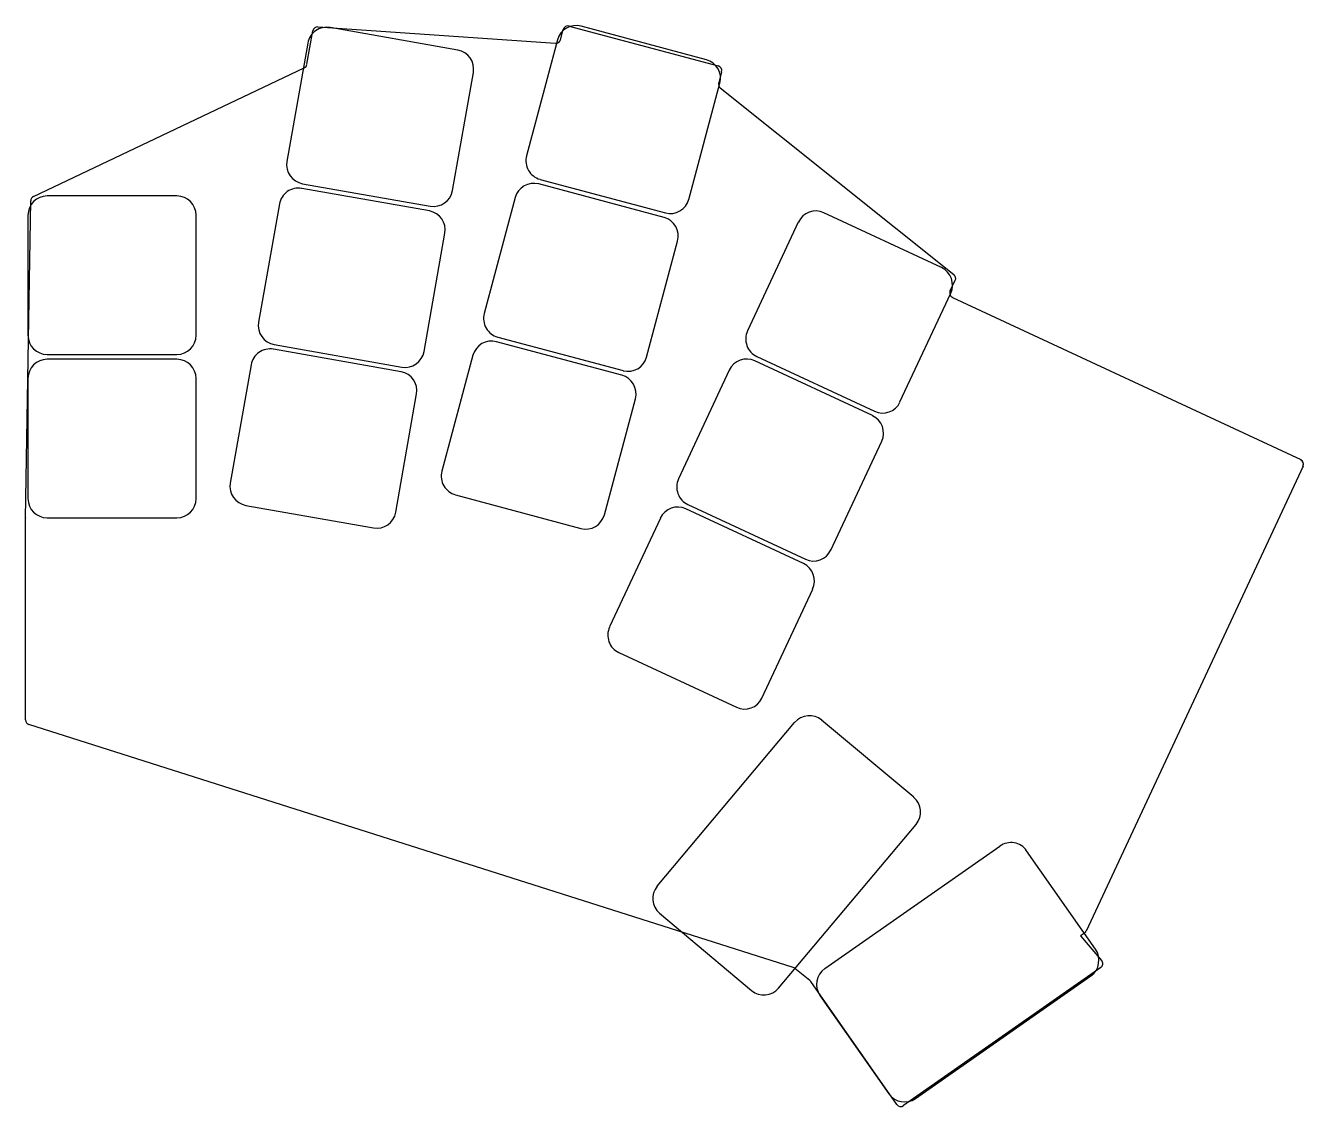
# Model space of a CAD drawing. Header units: millimetres. Extents: x 91 to 224, y -153 to -40.
import ezdxf

# ---------------------------------------------------------------- set-up
doc = ezdxf.new("R2010")
doc.units = ezdxf.units.MM

msp = doc.modelspace()

# ---------------------------------------------------------------- linework, layer by layer
for p, q in [((120.29, -44.04), (120.9, -40.55)), ((121.43, -40.14), (146.17, -41.85)), ((135.98, -42.56), (122.69, -40.22)), ((146.68, -41.48), (146.97, -40.41)), ((147.58, -40.06), (163.09, -44.21)), ((161.86, -43.57), (148.82, -40.08)), ((120.37, -41.84), (118.2, -54.15)), ((146.37, -41.49), (143.13, -53.57)), ((91.83, -57.81), (120.01, -44.41)), ((135.44, -57.19), (137.61, -44.88)), ((163.44, -44.82), (163.14, -45.97)), ((160.04, -58.1), (163.27, -46.02)), ((163.31, -46.49), (187.62, -65.92)), ((133.03, -59.31), (119.74, -56.96)), ((119.82, -56.47), (133.12, -58.81)), ((157.46, -59.99), (144.42, -56.5)), ((144.55, -56.02), (157.59, -59.51)), ((91, -91.27), (91.54, -58.25)), ((106.75, -57.75), (93.25, -57.75)), ((141.97, -57.91), (138.73, -69.99)), ((91.25, -59.75), (91.25, -72.25)), ((108.75, -72.25), (108.75, -59.75)), ((117.42, -58.58), (115.25, -70.89)), ((186.33, -65.21), (174.09, -59.5)), ((171.43, -60.47), (166.15, -71.8)), ((132.48, -73.93), (134.65, -61.62)), ((155.64, -74.52), (158.87, -62.44)), ((187.24, -67.63), (187.76, -66.52)), ((182.01, -79.19), (187.29, -67.86)), ((187.48, -68.3), (223.72, -85.19)), ((153.06, -76.41), (140.02, -72.92)), ((140.15, -72.44), (153.19, -75.93)), ((93.25, -74.25), (106.75, -74.25)), ((130.08, -76.05), (116.79, -73.7)), ((116.87, -73.21), (130.17, -75.56)), ((137.57, -74.33), (134.33, -86.41)), ((167.12, -74.45), (179.35, -80.16)), ((106.75, -74.75), (93.25, -74.75)), ((114.47, -75.33), (112.3, -87.64)), ((179.14, -80.61), (166.91, -74.91)), ((91.25, -76.75), (91.25, -89.25)), ((108.75, -89.25), (108.75, -76.75)), ((164.25, -75.87), (158.97, -87.2)), ((129.53, -90.67), (131.7, -78.36)), ((151.24, -90.94), (154.47, -78.86)), ((174.83, -94.6), (180.11, -83.27)), ((223.96, -85.86), (201.38, -134.28)), ((135.75, -88.86), (148.79, -92.35)), ((113.92, -89.95), (127.21, -92.3)), ((171.96, -96.02), (159.72, -90.31)), ((159.93, -89.86), (172.17, -95.57)), ((91, -112.28), (91, -91.27)), ((93.25, -91.25), (106.75, -91.25)), ((157.07, -91.28), (151.78, -102.61)), ((167.64, -110.01), (172.93, -98.68)), ((152.75, -105.27), (164.99, -110.97)), ((170.91, -138.06), (91.35, -112.76)), ((156.74, -129.6), (171.05, -112.55)), ((183.44, -120.34), (173.86, -112.31)), ((169.38, -140.2), (183.69, -123.16)), ((174.18, -138.17), (192.4, -125.41)), ((202.36, -136.14), (195.19, -125.9)), ((156.99, -132.41), (166.57, -140.45)), ((201.21, -134.48), (200.81, -134.76)), ((200.81, -134.76), (203, -137.33)), ((172.63, -139.4), (171.07, -138.15)), ((202.9, -138.06), (182.38, -152.43)), ((181.69, -152.31), (172.72, -139.5)), ((183.64, -151.69), (201.87, -138.93)), ((173.68, -140.96), (180.85, -151.2))]:
    msp.add_line(p, q)
for centre, radius, start, end in [((122.34, -42.19), 2, 80, 170), ((121.4, -40.64), 0.5, 86.0622, 170), ((148.3, -42.01), 2, 75, 165), ((147.45, -40.54), 0.5, 75, 165), ((146.2, -41.35), 0.5, 266.0622, 345), ((135.64, -44.53), 2, 350, 80), ((161.34, -45.5), 2, 345, 75), ((119.8, -43.96), 0.5, 295.4308, 350), ((162.96, -44.69), 0.5, 345, 75), ((163.62, -46.1), 0.5, 165, 231.379), ((120.17, -54.5), 2, 170, 260), ((145.07, -54.08), 2, 165, 255), ((119.39, -58.93), 2, 80, 170), ((133.47, -56.84), 2, 260, 350), ((143.9, -58.43), 2, 75, 165), ((93.25, -59.75), 2, 90, 180), ((92.04, -58.26), 0.5, 115.4308, 179.0546), ((106.75, -59.75), 2, 0, 90), ((158.11, -57.58), 2, 255, 345), ((132.68, -61.28), 2, 350, 80), ((173.25, -61.31), 2, 65, 155), ((156.94, -61.92), 2, 345, 75), ((185.48, -67.02), 2, 335, 65), ((187.31, -66.31), 0.5, 335, 51.379), ((187.69, -67.85), 0.5, 155, 245), ((140.67, -70.5), 2, 165, 255), ((117.22, -71.24), 2, 170, 260), ((167.96, -72.64), 2, 155, 245), ((93.25, -72.25), 2, 180, 270), ((106.75, -72.25), 2, 270, 0), ((139.5, -74.85), 2, 75, 165), ((116.44, -75.67), 2, 80, 170), ((130.51, -73.59), 2, 260, 350), ((93.25, -76.75), 2, 90, 180), ((106.75, -76.75), 2, 0, 90), ((153.71, -74), 2, 255, 345), ((166.06, -76.72), 2, 65, 155), ((129.73, -78.02), 2, 350, 80), ((152.54, -78.34), 2, 345, 75), ((180.2, -78.35), 2, 245, 335), ((178.3, -82.43), 2, 335, 65), ((136.27, -86.92), 2, 165, 255), ((223.5, -85.65), 0.5, 335, 65), ((114.27, -87.98), 2, 170, 260), ((160.78, -88.05), 2, 155, 245), ((93.25, -89.25), 2, 180, 270), ((106.75, -89.25), 2, 270, 0), ((158.88, -92.13), 2, 65, 155), ((91.5, -91.27), 0.5, 179.0546, 180), ((127.56, -90.33), 2, 260, 350), ((149.31, -90.42), 2, 255, 345), ((173.01, -93.75), 2, 245, 335), ((171.11, -97.83), 2, 335, 65), ((153.6, -103.46), 2, 155, 245), ((165.83, -109.16), 2, 245, 335), ((91.5, -112.28), 0.5, 180, 252.3591), ((172.58, -113.84), 2, 50, 140), ((182.15, -121.87), 2, 320, 50), ((193.55, -127.05), 2, 35, 125), ((158.28, -130.88), 2, 140, 230), ((200.93, -134.07), 0.5, 305, 335), ((200.72, -137.29), 2, 305, 35), ((170.75, -138.54), 0.5, 51.2522, 72.3591), ((175.32, -139.81), 2, 125, 215), ((202.62, -137.65), 0.5, 305, 40.5321), ((172.31, -139.79), 0.5, 35, 51.2522), ((167.85, -138.92), 2, 230, 320), ((182.49, -150.05), 2, 215, 305), ((182.1, -152.02), 0.5, 215, 305)]:
    msp.add_arc(centre, radius, start, end)

doc.saveas('drawing.dxf')
